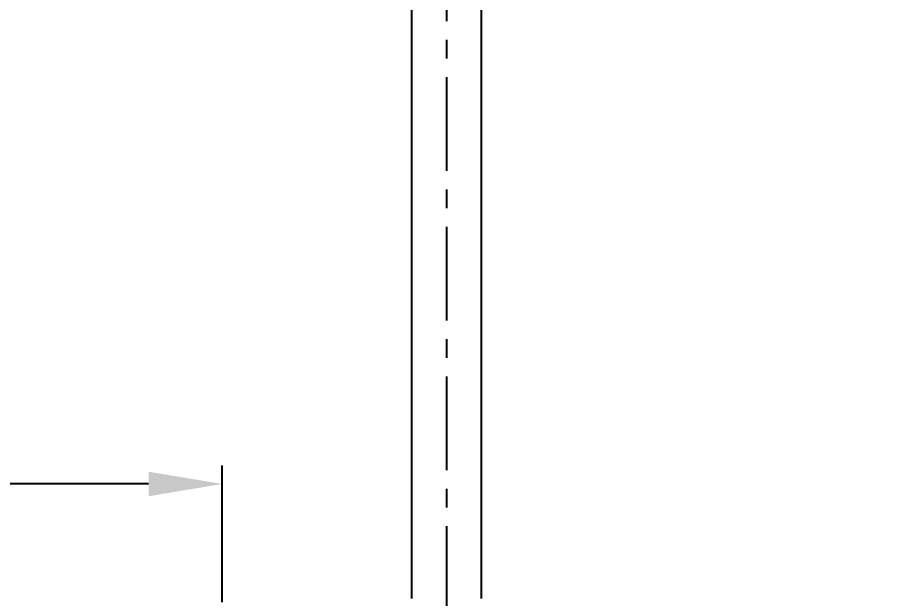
# Model space of a CAD drawing. Header units: millimetres. Extents: x 6110 to 6704, y -2661 to -1821.
# Drawn here: x 6295.3 to 6354.3, y -2142.3 to -2102.8 of the extents above; entities that cross this region are included whole.
import ezdxf

# ---------------------------------------------------------------- set-up
doc = ezdxf.new("R2010")
doc.units = ezdxf.units.MM
doc.header["$LTSCALE"] = 0.1
doc.linetypes.add('CENTERX2', pattern=[101.6, 63.5, -12.7, 12.7, -12.7])
doc.linetypes.add('HIDDEN2', pattern=[4.7625, 3.175, -1.5875])
doc.layers.add('1', color=4, linetype='HIDDEN2', lineweight=13)
doc.layers.add('DIM', color=3, linetype='Continuous', lineweight=9)
doc.layers.add('CENTER', color=1, linetype='CENTERX2')
doc.styles.get("Standard").update_dxf_attribs({"font": 'arial.ttf'})
doc.dimstyles.new('ISO-25', dxfattribs={"dimtxt": 2.5, "dimasz": 2.5, "dimexe": 1.25, "dimexo": 0.625, "dimtad": 1, "dimlfac": 5, "dimtxsty": 'Standard', "dimcen": 2.5, "dimadec": 0, "dimazin": 0, "dimtfac": 1, "dimtmove": 0, "dimatfit": 3, "dimfxl": 0, "dimarcsym": 0})

# ---------------------------------------------------------------- blocks, each defined once
blk = doc.blocks.new('*D79')
at = {"layer": 'Defpoints', "color": 0}
for p in [(6257.064, -2134.469), (6257.064, -2143.114), (6309.201, -2143.114)]:
    blk.add_point(p, dxfattribs=at)
at = {"layer": 'DIM', "color": 0, "lineweight": -2}
for p, q in [((6257.064, -2142.489), (6257.064, -2133.219)), ((6309.201, -2142.489), (6309.201, -2133.219)), ((6304.201, -2134.469), (6262.064, -2134.469))]:
    blk.add_line(p, q, dxfattribs=at)
at = {"layer": 'DIM', "color": 0}
for points in [[(6262.064, -2133.636), (6262.064, -2135.303), (6257.064, -2134.469)], [(6304.201, -2133.636), (6304.201, -2135.303), (6309.201, -2134.469)]]:
    blk.add_solid(points, dxfattribs=at)
at = {"layer": 'DIM', "color": 0, "insert": (6283.132, -2130.84), "char_height": 5, "attachment_point": 5}
blk.add_mtext('208,5', dxfattribs=at)
blk = doc.blocks.new('*D85')
at = {"layer": 'Defpoints', "color": 0}
for p in [(6324.46, -2027.378), (6392.692, -2027.378), (6311.704, -2532.542)]:
    blk.add_point(p, dxfattribs=at)
at = {"layer": 'DIM', "color": 0, "lineweight": -2}
for p, q in [((6325.085, -2027.378), (6393.942, -2027.378)), ((6392.692, -2527.542), (6392.692, -2032.378)), ((6312.329, -2532.542), (6393.942, -2532.542))]:
    blk.add_line(p, q, dxfattribs=at)
at = {"layer": 'DIM', "color": 0}
for points in [[(6391.858, -2032.378), (6393.525, -2032.378), (6392.692, -2027.378)], [(6391.858, -2527.542), (6393.525, -2527.542), (6392.692, -2532.542)]]:
    blk.add_solid(points, dxfattribs=at)
at = {"layer": 'DIM', "color": 0, "insert": (6389.062, -2279.96), "char_height": 5, "attachment_point": 5, "rotation": 90}
blk.add_mtext('2020,7', dxfattribs=at)
blk = doc.blocks.new('*D93')
at = {"layer": 'Defpoints', "color": 0}
for p in [(6325.085, -2027.378), (6402.037, -2595.98), (6423.82, -2595.98)]:
    blk.add_point(p, dxfattribs=at)
at = {"layer": 'DIM', "color": 0, "lineweight": -2}
for p, q in [((6325.71, -2027.378), (6425.07, -2027.378)), ((6423.82, -2032.378), (6423.82, -2590.98)), ((6402.662, -2595.98), (6425.07, -2595.98))]:
    blk.add_line(p, q, dxfattribs=at)
at = {"layer": 'DIM', "color": 0}
for points in [[(6422.987, -2032.378), (6424.654, -2032.378), (6423.82, -2027.378)], [(6422.987, -2590.98), (6424.654, -2590.98), (6423.82, -2595.98)]]:
    blk.add_solid(points, dxfattribs=at)
at = {"layer": 'DIM', "color": 0, "insert": (6420.19, -2311.679), "char_height": 5, "attachment_point": 5, "rotation": 90}
blk.add_mtext('2274,4', dxfattribs=at)

msp = doc.modelspace()

# ---------------------------------------------------------------- hatches: boundary and pattern name
at = {"layer": 'DIM'}
h = msp.add_hatch(dxfattribs=at)
h.set_pattern_fill('ANSI31', color=2)
edge = h.paths.add_edge_path()
edge.add_line((6619.617, -2595.98), (6619.617, -1962.206))
edge.add_line((6634.617, -1966.11), (6619.617, -1966.11))
edge.add_line((6634.617, -2610.98), (6634.617, -1966.11))
edge.add_line((6634.617, -2610.98), (6184.457, -2610.98))
edge.add_line((6619.617, -2595.98), (6184.457, -2595.98))
edge.add_line((6184.457, -2610.98), (6184.457, -2595.98))

# ---------------------------------------------------------------- linework, layer by layer
at = {"layer": '1', "color": 7, "linetype": 'Continuous', "lineweight": -3}
for p, q in [((6322.025, -2066.028), (6322.025, -2142.252)), ((6326.775, -2142.252), (6326.775, -2066.029))]:
    msp.add_line(p, q, dxfattribs=at)
at = {"layer": 'CENTER'}
msp.add_line((6324.4, -2025.574), (6324.4, -2161.041), dxfattribs=at)

# ---------------------------------------------------------------- dimensions: what is measured, and where the dimension line sits
at = {"layer": 'DIM'}
for base, p1, p2, picture, middle in [((6392.692, -2027.378), (6311.704, -2532.542), (6324.46, -2027.378), '*D85', (6389.062, -2279.96)), ((6423.82, -2595.98), (6325.085, -2027.378), (6402.037, -2595.98), '*D93', (6420.19, -2311.679))]:
    dim = msp.add_linear_dim(base=base, p1=p1, p2=p2, angle=90, dimstyle='ISO-25', override={"dimtxt": 5, "dimasz": 5, "dimdec": 1, "dimlfac": 4, "dimadec": 1, "dimtdec": 1, "dimfxl": 1.25, "dimtfill": 1}, dxfattribs=at)
    dim.commit()
    dim.dimension.update_dxf_attribs({"geometry": picture, "text_midpoint": middle})
dim = msp.add_linear_dim(base=(6257.064, -2134.469), p1=(6309.201, -2143.114), p2=(6257.064, -2143.114), dimstyle='ISO-25', override={"dimtxt": 5, "dimasz": 5, "dimdec": 1, "dimlfac": 4, "dimadec": 1, "dimtdec": 1, "dimfxl": 1.25, "dimtfill": 1}, dxfattribs=at)
dim.commit()
dim.dimension.update_dxf_attribs({"geometry": '*D79', "text_midpoint": (6283.132, -2130.84)})

doc.saveas('drawing.dxf')
